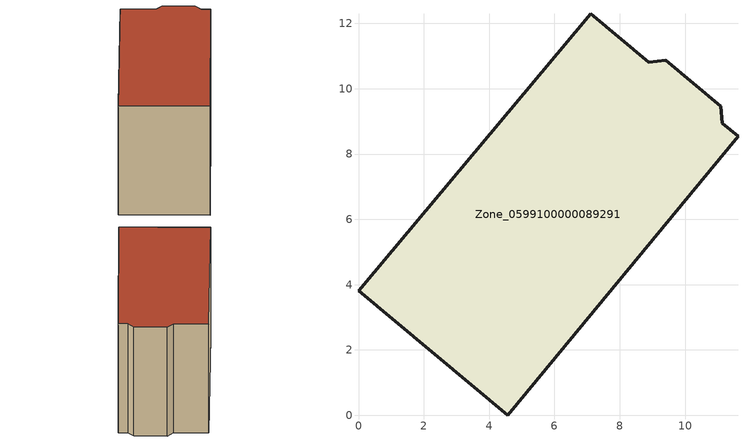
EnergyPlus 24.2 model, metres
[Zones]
Zone_0599100000089291
 floor ground (C_G): 8.89,10.81 9.41,10.87 11.09,9.47 11.14,8.95 11.62,8.55 4.57,0 0,3.82 7.11,12.3 z0
 wall outside (C_F): 4.57,0 11.62,8.55 11.14,8.95 11.09,9.47 9.41,10.87 8.89,10.81 7.11,12.3 0,3.82 4.57,0 z0:8.53
 roof outside (C_R): 7.11,12.3 0,3.82 4.57,0 11.62,8.55 11.14,8.95 11.09,9.47 9.41,10.87 8.89,10.81 z8.53
[BUILDING]
Pand.0599100000089291: North Axis=0; Terrain=City; Loads Convergence Tolerance Value=0.04; Temperature Convergence Tolerance Value=0.4; Solar Distribution=FullExterior; Maximum Number of Warmup Days=25; Minimum Number of Warmup Days=1
[Site:Location]
Rotterdam.The.Hague.AP_ZH_NLD Design_Conditions: Latitude=51.96; Longitude=4.45; Time Zone=1; Elevation=-4.5
[SITE:GROUNDTEMPERATURE:BUILDINGSURFACE]
18, 18, 18, 18, 18, 18, 18, 18, 18, 18, 18, 18
[MATERIAL] Thermal Absorptance=0.9; Solar Absorptance=0.7; Visible Absorptance=0.7
Name | Roughness | Thickness | Conductivity | Density | Specific Heat
G.TI.1946-1964 | MediumSmooth | 0.15 | 1 | 540 | 1210
F.TI.1946-1964 | Rough | 0.3 | 0.857143 | 1920 | 840
R.TI.1946-1964 | MediumRough | 0.2 | 0.277778 | 1500 | 1000
[CONSTRUCTION]
C_G: G.TI.1946-1964
C_F: F.TI.1946-1964
C_R: R.TI.1946-1964
[ZONE]
Zone_0599100000089291: Type=1; Multiplier=1; Ceiling Height=Autocalculate; Volume=Autocalculate; Floor Area=autocalculate; Part of Total Floor Area=Yes
[ZONEINFILTRATION:DESIGNFLOWRATE]
Infil_Zone_0599100000089291: Zone or ZoneList or Space or SpaceList=Zone_0599100000089291; Schedule=AlwaysOn; Design Flow Rate Calculation Method=Flow/Area; Flow Rate per Floor Area=0.003; Constant Term Coefficient=1; Temperature Term Coefficient=0; Velocity Term Coefficient=0; Velocity Squared Term Coefficient=0
[HVACTEMPLATE:ZONE:IDEALLOADSAIRSYSTEM]
Zone_0599100000089291: Maximum Heating Supply Air Temperature=50; Minimum Cooling Supply Air Temperature=13; Maximum Heating Supply Air Humidity Ratio=0.0156; Minimum Cooling Supply Air Humidity Ratio=0.0077; Heating Limit=NoLimit; Cooling Limit=NoLimit; Dehumidification Control Type=ConstantSensibleHeatRatio; Cooling Sensible Heat Ratio=0.7; Dehumidification Setpoint=60; Humidification Control Type=None; Humidification Setpoint=30; Outdoor Air Method=None; Outdoor Air Flow Rate per Person=0.00944; Outdoor Air Flow Rate per Zone Floor Area=0; Outdoor Air Flow Rate per Zone=0; Demand Controlled Ventilation Type=None; Outdoor Air Economizer Type=NoEconomizer; Heat Recovery Type=None; Sensible Heat Recovery Effectiveness=0.7; Latent Heat Recovery Effectiveness=0.65
[ZONECONTROL:THERMOSTAT]
ThermostatControl_Zone_0599100000089291: Zone or ZoneList=Zone_0599100000089291; Control Type Schedule=DualSetpointControlType; Control 1=Thermostat_Zone_0599100000089291; Temperature Difference Between Cutout And Setpoint=0
[THERMOSTATSETPOINT:DUALSETPOINT]
Thermostat_Zone_0599100000089291: Heating Setpoint Temperature Schedule=HeatingSetpoint_Zone_0599100000089291; Cooling Setpoint Temperature Schedule=CoolingSetpoint_Zone_0599100000089291
[SCHEDULE:COMPACT]
HeatingSetpoint_Zone_0599100000089291: Through: 12/31, For: AllDays, Until: 24:00, 21
CoolingSetpoint_Zone_0599100000089291: Through: 12/31, For: AllDays, Until: 24:00, 24
DualSetpointControlType: Through: 12/31, For: AllDays, Until: 24:00, 4
AlwaysOn: Through: 12/31, For: AllDays, Until: 24:00, 1
